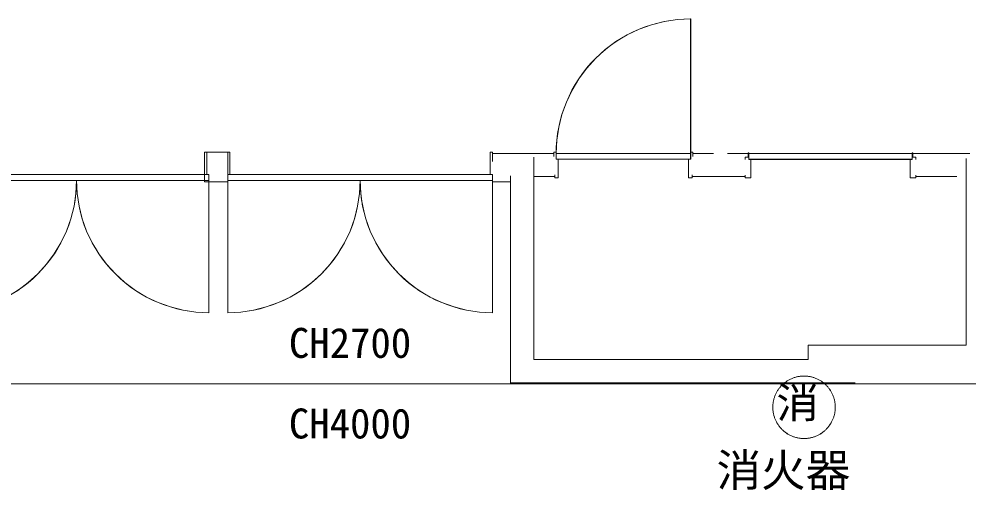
# Model space of a CAD drawing. Units: millimetres, scale not verified. Extents: x -26608 to 26608, y -19482 to 19482.
# Drawn here: x -20156 to -13596, y -10958 to -7700 of the extents above; entities that cross this region are included whole.
import ezdxf
from ezdxf.enums import TextEntityAlignment as Align

# ---------------------------------------------------------------- set-up
doc = ezdxf.new("R2010")
doc.units = ezdxf.units.MM
doc.header["$LTSCALE"] = 100
doc.layers.add('0-1___', color=7, linetype='Continuous', lineweight=18)
doc.layers.add('0-3_220418_3__________________', color=7, linetype='Continuous', lineweight=18)
doc.styles.add('ＭＳ ゴシック', font='')
doc.styles.get('ＭＳ ゴシック').set_extended_font_data('MS Gothic')

# ---------------------------------------------------------------- blocks, each defined once
blk = doc.blocks.new('____')
at = {"layer": '0-1___'}
for q in [(-18071, -8538.5), (-18231, -8744.5)]:
    blk.add_line((-18071, -8744.5), q, dxfattribs=at)
at = {"layer": '0-1___', "color": 5}
blk.add_line((-16116.5, -10140.5), (-20150.1, -10140.5), dxfattribs=at)
at = {"layer": '0-1___'}
blk.add_lwpolyline([(-18056, -8538.5), (-18231, -8538.5), (-18231, -8744.5)], dxfattribs=at)
at = {"layer": '0-1___', "color": 1}
for points in [[(-14257.7, -10170.6), (-14254.4, -10166.4), (-14251, -10162.4), (-14247.5, -10158.4), (-14243.9, -10154.5), (-14240.2, -10150.7), (-14236.4, -10147), (-14232.5, -10143.4), (-14228.5, -10139.9), (-14224.5, -10136.5), (-14220.3, -10133.2), (-14216.1, -10130), (-14211.8, -10126.8), (-14207.4, -10123.8), (-14203, -10121), (-14198.5, -10118.2), (-14193.9, -10115.5), (-14189.3, -10113), (-14184.6, -10110.5), (-14179.8, -10108.2), (-14175, -10106), (-14170.1, -10103.9), (-14165.2, -10101.9), (-14160.2, -10100.1), (-14155.2, -10098.3), (-14150.1, -10096.7), (-14145.1, -10095.3), (-14139.9, -10093.9), (-14134.8, -10092.7), (-14129.6, -10091.6), (-14124.4, -10090.6), (-14119.1, -10089.8), (-14113.9, -10089.1), (-14108.6, -10088.5), (-14103.3, -10088), (-14098, -10087.7), (-14092.7, -10087.5), (-14087.4, -10087.4), (-14082.1, -10087.5), (-14076.8, -10087.7)], [(-14076.8, -10087.7), (-14071.6, -10088), (-14066.3, -10088.5), (-14061, -10089.1), (-14055.7, -10089.8), (-14050.5, -10090.6), (-14045.3, -10091.6), (-14040.1, -10092.7), (-14035, -10093.9), (-14029.8, -10095.3), (-14024.7, -10096.7), (-14019.7, -10098.3), (-14014.7, -10100.1), (-14009.7, -10101.9), (-14004.8, -10103.9), (-13999.9, -10106), (-13995.1, -10108.2), (-13990.3, -10110.5), (-13985.6, -10113), (-13981, -10115.5), (-13976.4, -10118.2), (-13971.9, -10121), (-13967.4, -10123.8), (-13963.1, -10126.8), (-13958.8, -10130), (-13954.6, -10133.2), (-13950.4, -10136.5), (-13946.4, -10139.9), (-13942.4, -10143.4), (-13938.5, -10147), (-13934.7, -10150.7), (-13931, -10154.5), (-13927.4, -10158.4), (-13923.9, -10162.4), (-13920.5, -10166.4), (-13917.2, -10170.6), (-13914, -10174.8), (-13910.8, -10179.1), (-13907.8, -10183.4), (-13905, -10187.9)], [(-14294.1, -10366.1), (-14295.6, -10361.1), (-14297, -10355.9), (-14298.2, -10350.8), (-14299.3, -10345.6), (-14300.3, -10340.4), (-14301.1, -10335.1), (-14301.8, -10329.9), (-14302.4, -10324.6), (-14302.9, -10319.3), (-14303.2, -10314), (-14303.4, -10308.7), (-14303.4, -10303.4), (-14303.4, -10298.1), (-14303.2, -10292.8), (-14302.9, -10287.6), (-14302.4, -10282.3), (-14301.8, -10277), (-14301.1, -10271.8), (-14300.3, -10266.5), (-14299.3, -10261.3), (-14298.2, -10256.1), (-14297, -10251), (-14295.6, -10245.8), (-14294.1, -10240.7), (-14292.5, -10235.7), (-14290.8, -10230.7), (-14289, -10225.7), (-14287, -10220.8), (-14284.9, -10215.9), (-14282.7, -10211.1), (-14280.4, -10206.3), (-14277.9, -10201.6), (-14275.4, -10197), (-14272.7, -10192.4), (-14269.9, -10187.9), (-14267, -10183.4), (-14264, -10179.1), (-14260.9, -10174.8), (-14257.7, -10170.6)], [(-13905, -10187.9), (-13902.2, -10192.4), (-13899.5, -10197), (-13896.9, -10201.6), (-13894.5, -10206.3), (-13892.2, -10211.1), (-13890, -10215.9), (-13887.9, -10220.8), (-13885.9, -10225.7), (-13884.1, -10230.7), (-13882.3, -10235.7), (-13880.7, -10240.7), (-13879.3, -10245.8), (-13877.9, -10251), (-13876.7, -10256.1), (-13875.6, -10261.3), (-13874.6, -10266.5), (-13873.8, -10271.8), (-13873.1, -10277), (-13872.5, -10282.3), (-13872, -10287.6), (-13871.7, -10292.8), (-13871.5, -10298.1)], [(-13871.5, -10298.1), (-13871.4, -10303.4), (-13871.5, -10308.7), (-13871.7, -10314), (-13872, -10319.3), (-13872.5, -10324.6), (-13873.1, -10329.9), (-13873.8, -10335.1), (-13874.6, -10340.4), (-13875.6, -10345.6), (-13876.7, -10350.8), (-13877.9, -10355.9), (-13879.3, -10361.1), (-13880.7, -10366.1), (-13882.3, -10371.2), (-13884.1, -10376.2), (-13885.9, -10381.2), (-13887.9, -10386.1), (-13890, -10391), (-13892.2, -10395.8), (-13894.5, -10400.6), (-13896.9, -10405.3), (-13899.5, -10409.9), (-13902.2, -10414.5), (-13905, -10419), (-13907.8, -10423.4), (-13910.8, -10427.8), (-13914, -10432.1), (-13917.2, -10436.3), (-13920.5, -10440.5), (-13923.9, -10444.5), (-13927.4, -10448.5), (-13931, -10452.4), (-13934.7, -10456.2), (-13938.5, -10459.9), (-13942.4, -10463.5), (-13946.4, -10467), (-13950.4, -10470.4), (-13954.6, -10473.7), (-13958.8, -10476.9)], [(-14155.2, -10508.5), (-14160.2, -10506.8), (-14165.2, -10505), (-14170.1, -10503), (-14175, -10500.9), (-14179.8, -10498.7), (-14184.6, -10496.4), (-14189.3, -10493.9), (-14193.9, -10491.4), (-14198.5, -10488.7), (-14203, -10485.9), (-14207.4, -10483), (-14211.8, -10480), (-14216.1, -10476.9), (-14220.3, -10473.7), (-14224.5, -10470.4), (-14228.5, -10467), (-14232.5, -10463.5), (-14236.4, -10459.9), (-14240.2, -10456.2), (-14243.9, -10452.4), (-14247.5, -10448.5), (-14251, -10444.5), (-14254.4, -10440.5), (-14257.7, -10436.3), (-14260.9, -10432.1), (-14264, -10427.8), (-14267, -10423.4), (-14269.9, -10419), (-14272.7, -10414.5), (-14275.4, -10409.9), (-14277.9, -10405.3), (-14280.4, -10400.6), (-14282.7, -10395.8), (-14284.9, -10391), (-14287, -10386.1), (-14289, -10381.2), (-14290.8, -10376.2), (-14292.5, -10371.2), (-14294.1, -10366.1)], [(-13958.8, -10476.9), (-13963.1, -10480), (-13967.4, -10483), (-13971.9, -10485.9), (-13976.4, -10488.7), (-13981, -10491.4), (-13985.6, -10493.9), (-13990.3, -10496.4), (-13995.1, -10498.7), (-13999.9, -10500.9), (-14004.8, -10503), (-14009.7, -10505), (-14014.7, -10506.8), (-14019.7, -10508.5), (-14024.7, -10510.1), (-14029.8, -10511.6), (-14035, -10513), (-14040.1, -10514.2), (-14045.3, -10515.3), (-14050.5, -10516.3), (-14055.7, -10517.1), (-14061, -10517.8), (-14066.3, -10518.4), (-14071.6, -10518.9), (-14076.8, -10519.2), (-14082.1, -10519.4), (-14087.4, -10519.4), (-14092.7, -10519.4), (-14098, -10519.2), (-14103.3, -10518.9), (-14108.6, -10518.4), (-14113.9, -10517.8), (-14119.1, -10517.1), (-14124.4, -10516.3), (-14129.6, -10515.3), (-14134.8, -10514.2), (-14139.9, -10513), (-14145.1, -10511.6), (-14150.1, -10510.1), (-14155.2, -10508.5)]]:
    blk.add_lwpolyline(points, dxfattribs=at)
at = {"layer": '0-3_220418_3__________________'}
for p, q in [((-14871, -8548.5), (-14871, -7618.5)), ((-18216, -8694.5), (-18216, -8538.5)), ((-18056, -8694.5), (-18056, -8538.5)), ((-16256, -8694.5), (-16256, -8538.5)), ((-16241, -8538.5), (-16256, -8538.5)), ((-16241, -8604), (-16241, -8538.5)), ((-15816, -8548.5), (-16241, -8548.5)), ((-15955.5, -9973.5), (-15955.5, -8573.5)), ((-15801, -8538.5), (-15816, -8538.5)), ((-15816, -8570.5), (-15816, -8538.5)), ((-15801, -8588.5), (-15801, -8538.5)), ((-14871, -8588.5), (-15801, -8588.5)), ((-15786, -8718), (-15786, -8588.5)), ((-14886, -8718), (-14886, -8588.5)), ((-14871, -8588.5), (-14871, -8538.5)), ((-14856, -8538.5), (-14871, -8538.5)), ((-14856, -8570.5), (-14856, -8538.5)), ((-14713.1, -8548.5), (-14856, -8548.5)), ((-14473, -8548.5), (-14615.9, -8548.5)), ((-14494, -8589), (-14494, -8574)), ((-14473, -8574), (-14494, -8574)), ((-14473, -8574), (-14473, -8543.5)), ((-14469, -8543.5), (-14473, -8543.5)), ((-14469, -8543.5), (-14469, -8589)), ((-14469, -8548.5), (-14469, -8589)), ((-13339, -8548.5), (-14469, -8548.5)), ((-13339, -8589), (-14469, -8589)), ((-13354, -8589), (-13354, -8718)), ((-13339, -8589), (-13339, -8548.5)), ((-12940.2, -8548.5), (-13335, -8548.5)), ((-12966.5, -8583), (-12966.5, -8687.8)), ((-12966.5, -9873.5), (-12966.5, -8619)), ((-18201, -8694.5), (-18201, -8744.5)), ((-18201, -8734.5), (-18201, -8694.5)), ((-18071, -8694.5), (-18071, -8744.5)), ((-16241, -8694.5), (-16241, -8744.5)), ((-16241, -8734.5), (-16241, -8694.5)), ((-16116, -8704), (-16116, -8744.5)), ((-15811, -8708), (-15955.5, -8708)), ((-15811, -8695.5), (-15811, -8718)), ((-15786, -8718), (-15811, -8718)), ((-14861, -8718), (-14886, -8718)), ((-14861, -8695.5), (-14861, -8718)), ((-14494, -8708), (-14861, -8708)), ((-13314, -8718), (-13354, -8718)), ((-13314, -8718), (-13314, -8698)), ((-13030.6, -8708), (-13314, -8708)), ((-18201, -8734.5), (-20031, -8734.5)), ((-18201, -8734.5), (-18201, -9649.5)), ((-16241, -8734.5), (-18071, -8734.5)), ((-16241, -8734.5), (-16241, -9649.5)), ((-16116, -8744.5), (-16241, -8744.5)), ((-16116.5, -10134.5), (-16116.5, -8744.5)), ((-14059, -9973.5), (-15955.5, -9973.5)), ((-13732.9, -10134.5), (-16116.5, -10134.5)), ((-16116.5, -10134.5), (-16116.5, -10140.5)), ((-9655.5, -10140.5), (-16116.5, -10140.5))]:
    blk.add_line(p, q, dxfattribs=at)
for points in [[(-14871, -7618.5), (-14962.2, -7623), (-15052.5, -7636.4), (-15141, -7658.6), (-15226.9, -7689.3), (-15309.4, -7728.3), (-15387.7, -7775.3), (-15461, -7829.6), (-15528.7, -7890.9), (-15589.9, -7958.5), (-15644.3, -8031.8), (-15691.2, -8110.1), (-15730.3, -8192.6), (-15761, -8278.6), (-15783.2, -8367.1), (-15796.6, -8457.4), (-15801, -8548.5)], [(-14871, -8588.5), (-14871, -8548.5), (-15801, -8548.5), (-15801, -8588.5)], [(-14454, -8589), (-14454, -8718), (-14494, -8718), (-14494, -8698)], [(-13314, -8589), (-13314, -8574), (-13335, -8574), (-13335, -8543.5), (-13339, -8543.5), (-13339, -8589)], [(-18201, -8694.5), (-20031, -8694.5), (-20031, -8734.5)], [(-16241, -8694.5), (-18071, -8694.5), (-18071, -8734.5)], [(-20031, -9649.5), (-19941.4, -9645.1), (-19852.5, -9631.9), (-19765.4, -9610.1), (-19680.9, -9579.9), (-19599.7, -9541.5), (-19522.7, -9495.3), (-19450.6, -9441.8), (-19384, -9381.5), (-19323.7, -9315), (-19270.3, -9242.9), (-19224.1, -9165.9), (-19185.7, -9084.7), (-19155.4, -9000.1), (-19133.6, -8913), (-19120.5, -8824.2), (-19116, -8734.5)], [(-19116, -8734.5), (-19111.6, -8824.2), (-19098.5, -8913), (-19076.6, -9000.1), (-19046.4, -9084.7), (-19008, -9165.9), (-18961.8, -9242.9), (-18908.4, -9315), (-18848, -9381.5), (-18781.5, -9441.8), (-18709.4, -9495.3), (-18632.4, -9541.5), (-18551.2, -9579.9), (-18466.7, -9610.1), (-18379.6, -9631.9), (-18290.7, -9645.1), (-18201, -9649.5)], [(-18071, -8734.5), (-18071, -9649.5), (-17981.4, -9645.1), (-17892.5, -9631.9), (-17805.4, -9610.1), (-17720.9, -9579.9), (-17639.7, -9541.5), (-17562.7, -9495.3), (-17490.6, -9441.8), (-17424, -9381.5), (-17363.7, -9315), (-17310.3, -9242.9), (-17264.1, -9165.9), (-17225.7, -9084.7), (-17195.4, -9000.1), (-17173.6, -8913), (-17160.5, -8824.2), (-17156, -8734.5)], [(-17156, -8734.5), (-17151.6, -8824.2), (-17138.5, -8913), (-17116.6, -9000.1), (-17086.4, -9084.7), (-17048, -9165.9), (-17001.8, -9242.9), (-16948.4, -9315), (-16888, -9381.5), (-16821.5, -9441.8), (-16749.4, -9495.3), (-16672.4, -9541.5), (-16591.2, -9579.9), (-16506.7, -9610.1), (-16419.6, -9631.9), (-16330.7, -9645.1), (-16241, -9649.5)], [(-12966.5, -9873.5), (-14059, -9873.5), (-14059, -9973.5)]]:
    blk.add_lwpolyline(points, dxfattribs=at)

msp = doc.modelspace()

# ---------------------------------------------------------------- linework, layer by layer
at = {"layer": '0-1___', "color": 5}
msp.add_line((-20791.9, -10222.6), (-16758.4, -10222.6), dxfattribs=at)
at = {"layer": '0-1___'}
msp.add_lwpolyline([(-18872.9, -8620.6), (-18872.9, -8826.6), (-18712.9, -8826.6), (-18712.9, -8620.6)], close=True, dxfattribs=at)
at = {"layer": '0-1___', "color": 1}
for points in [[(-14896.2, -10248.5), (-14892.8, -10244.4), (-14889.3, -10240.4), (-14885.7, -10236.5), (-14882, -10232.8), (-14878.2, -10229), (-14874.3, -10225.4), (-14870.3, -10221.9), (-14866.3, -10218.5), (-14862.1, -10215.2), (-14857.9, -10212), (-14853.6, -10208.9), (-14849.3, -10205.9), (-14844.8, -10203), (-14840.3, -10200.2), (-14835.7, -10197.5), (-14831.1, -10195), (-14826.4, -10192.5), (-14821.6, -10190.2), (-14816.8, -10188), (-14811.9, -10185.9), (-14807, -10184), (-14802, -10182.1), (-14797, -10180.4), (-14792, -10178.8), (-14786.9, -10177.3), (-14781.7, -10176), (-14776.6, -10174.7), (-14771.4, -10173.6), (-14766.2, -10172.7), (-14760.9, -10171.8), (-14755.7, -10171.1), (-14750.4, -10170.5), (-14745.1, -10170.1), (-14739.9, -10169.7), (-14734.6, -10169.6), (-14729.3, -10169.5), (-14724, -10169.6), (-14718.7, -10169.7), (-14713.4, -10170.1)], [(-14713.4, -10170.1), (-14708.1, -10170.5), (-14702.8, -10171.1), (-14697.6, -10171.8), (-14692.3, -10172.7), (-14687.1, -10173.6), (-14681.9, -10174.7), (-14676.8, -10176), (-14671.6, -10177.3), (-14666.6, -10178.8), (-14661.5, -10180.4), (-14656.5, -10182.1), (-14651.5, -10184), (-14646.6, -10185.9), (-14641.7, -10188), (-14636.9, -10190.2), (-14632.1, -10192.5), (-14627.4, -10195), (-14622.8, -10197.5), (-14618.2, -10200.2), (-14613.7, -10203), (-14609.2, -10205.9), (-14604.9, -10208.9), (-14600.6, -10212), (-14596.4, -10215.2), (-14592.2, -10218.5), (-14588.2, -10221.9), (-14584.2, -10225.4), (-14580.3, -10229), (-14576.5, -10232.8), (-14572.8, -10236.5), (-14569.2, -10240.4), (-14565.7, -10244.4), (-14562.3, -10248.5), (-14559, -10252.6), (-14555.8, -10256.8), (-14552.7, -10261.1), (-14549.7, -10265.5), (-14546.8, -10269.9), (-14544, -10274.4)], [(-14937.4, -10443.1), (-14938.8, -10438), (-14940, -10432.8), (-14941.1, -10427.6), (-14942.1, -10422.4), (-14942.9, -10417.2), (-14943.6, -10411.9), (-14944.2, -10406.7), (-14944.7, -10401.4), (-14945, -10396.1), (-14945.2, -10390.8), (-14945.3, -10385.5), (-14945.2, -10380.2), (-14945, -10374.9), (-14944.7, -10369.6), (-14944.2, -10364.3), (-14943.6, -10359), (-14942.9, -10353.8), (-14942.1, -10348.6), (-14941.1, -10343.3), (-14940, -10338.2), (-14938.8, -10333), (-14937.4, -10327.9), (-14936, -10322.8), (-14934.4, -10317.7), (-14932.6, -10312.7), (-14930.8, -10307.7), (-14928.8, -10302.8), (-14926.7, -10298), (-14924.5, -10293.1), (-14922.2, -10288.4), (-14919.7, -10283.7), (-14917.2, -10279), (-14914.5, -10274.4), (-14911.7, -10269.9), (-14908.8, -10265.5), (-14905.9, -10261.1), (-14902.7, -10256.8), (-14899.5, -10252.6), (-14896.2, -10248.5)], [(-14544, -10274.4), (-14541.3, -10279), (-14538.8, -10283.7), (-14536.3, -10288.4), (-14534, -10293.1), (-14531.8, -10298), (-14529.7, -10302.8), (-14527.7, -10307.7), (-14525.9, -10312.7), (-14524.2, -10317.7), (-14522.6, -10322.8), (-14521.1, -10327.9), (-14519.7, -10333), (-14518.5, -10338.2), (-14517.4, -10343.3), (-14516.4, -10348.6), (-14515.6, -10353.8), (-14514.9, -10359), (-14514.3, -10364.3), (-14513.8, -10369.6), (-14513.5, -10374.9), (-14513.3, -10380.2), (-14513.3, -10385.5)], [(-14513.3, -10385.5), (-14513.3, -10390.8), (-14513.5, -10396.1), (-14513.8, -10401.4), (-14514.3, -10406.7), (-14514.9, -10411.9), (-14515.6, -10417.2), (-14516.4, -10422.4), (-14517.4, -10427.6), (-14518.5, -10432.8), (-14519.7, -10438), (-14521.1, -10443.1), (-14522.6, -10448.2), (-14524.2, -10453.2), (-14525.9, -10458.3), (-14527.7, -10463.2), (-14529.7, -10468.1), (-14531.8, -10473), (-14534, -10477.8), (-14536.3, -10482.6), (-14538.8, -10487.3), (-14541.3, -10492), (-14544, -10496.5), (-14546.8, -10501), (-14549.7, -10505.5), (-14552.7, -10509.9), (-14555.8, -10514.2), (-14559, -10518.4), (-14562.3, -10522.5), (-14565.7, -10526.6), (-14569.2, -10530.5), (-14572.8, -10534.4), (-14576.5, -10538.2), (-14580.3, -10541.9), (-14584.2, -10545.5), (-14588.2, -10549), (-14592.2, -10552.5), (-14596.4, -10555.8), (-14600.6, -10559), (-14604.9, -10562.1)], [(-14802, -10588.9), (-14807, -10587), (-14811.9, -10585), (-14816.8, -10583), (-14821.6, -10580.7), (-14826.4, -10578.4), (-14831.1, -10576), (-14835.7, -10573.4), (-14840.3, -10570.8), (-14844.8, -10568), (-14849.3, -10565.1), (-14853.6, -10562.1), (-14857.9, -10559), (-14862.1, -10555.8), (-14866.3, -10552.5), (-14870.3, -10549), (-14874.3, -10545.5), (-14878.2, -10541.9), (-14882, -10538.2), (-14885.7, -10534.4), (-14889.3, -10530.5), (-14892.8, -10526.6), (-14896.2, -10522.5), (-14899.5, -10518.4), (-14902.7, -10514.2), (-14905.9, -10509.9), (-14908.8, -10505.5), (-14911.7, -10501), (-14914.5, -10496.5), (-14917.2, -10492), (-14919.7, -10487.3), (-14922.2, -10482.6), (-14924.5, -10477.8), (-14926.7, -10473), (-14928.8, -10468.1), (-14930.8, -10463.2), (-14932.6, -10458.3), (-14934.4, -10453.2), (-14936, -10448.2), (-14937.4, -10443.1)], [(-14604.9, -10562.1), (-14609.2, -10565.1), (-14613.7, -10568), (-14618.2, -10570.8), (-14622.8, -10573.4), (-14627.4, -10576), (-14632.1, -10578.4), (-14636.9, -10580.7), (-14641.7, -10583), (-14646.6, -10585), (-14651.5, -10587), (-14656.5, -10588.9), (-14661.5, -10590.6), (-14666.6, -10592.2), (-14671.6, -10593.7), (-14676.8, -10595), (-14681.9, -10596.2), (-14687.1, -10597.3), (-14692.3, -10598.3), (-14697.6, -10599.1), (-14702.8, -10599.9), (-14708.1, -10600.4), (-14713.4, -10600.9), (-14718.7, -10601.2), (-14724, -10601.4), (-14729.3, -10601.5), (-14734.6, -10601.4), (-14739.9, -10601.2), (-14745.1, -10600.9), (-14750.4, -10600.4), (-14755.7, -10599.9), (-14760.9, -10599.1), (-14766.2, -10598.3), (-14771.4, -10597.3), (-14776.6, -10596.2), (-14781.7, -10595), (-14786.9, -10593.7), (-14792, -10592.2), (-14797, -10590.6), (-14802, -10588.9)]]:
    msp.add_lwpolyline(points, dxfattribs=at)
at = {"layer": '0-3_220418_3__________________'}
for p, q in [((-15512.9, -8630.6), (-15512.9, -7700.6)), ((-18857.9, -8776.6), (-18857.9, -8620.6)), ((-18737.9, -8620.6), (-18857.9, -8620.6)), ((-18737.9, -8620.6), (-18697.9, -8620.6)), ((-18697.9, -8776.6), (-18697.9, -8620.6)), ((-16897.9, -8776.6), (-16897.9, -8620.6)), ((-16882.9, -8620.6), (-16897.9, -8620.6)), ((-16882.9, -8686.1), (-16882.9, -8620.6)), ((-16457.9, -8630.6), (-16882.9, -8630.6)), ((-16597.4, -10055.6), (-16597.4, -8655.6)), ((-16457.9, -8620.6), (-16442.9, -8620.6)), ((-16457.9, -8652.6), (-16457.9, -8620.6)), ((-16442.9, -8670.6), (-16442.9, -8620.6)), ((-15512.9, -8670.6), (-15512.9, -8620.6)), ((-15497.9, -8620.6), (-15512.9, -8620.6)), ((-15497.9, -8652.6), (-15497.9, -8620.6)), ((-15497.9, -8630.6), (-15355, -8630.6)), ((-15257.8, -8630.6), (-15114.9, -8630.6)), ((-13976.9, -8630.6), (-13582.1, -8630.6)), ((-16442.9, -8670.6), (-16427.9, -8670.6)), ((-16427.9, -8800.1), (-16427.9, -8670.6)), ((-15512.9, -8670.6), (-15527.9, -8670.6)), ((-15527.9, -8800.1), (-15527.9, -8670.6)), ((-13608.4, -8665.1), (-13608.4, -8769.8)), ((-13608.4, -9955.6), (-13608.4, -8701.1)), ((-18842.9, -8776.6), (-18857.9, -8776.6)), ((-18842.9, -8776.6), (-18842.9, -8826.6)), ((-18842.9, -8816.6), (-18842.9, -8776.6)), ((-18712.9, -8776.6), (-18712.9, -8826.6)), ((-18712.9, -8776.6), (-18697.9, -8776.6)), ((-16882.9, -8776.6), (-16897.9, -8776.6)), ((-16882.9, -8776.6), (-16882.9, -8826.6)), ((-16757.9, -8786.1), (-16757.9, -8826.6)), ((-16597.4, -8790.1), (-16452.9, -8790.1)), ((-16452.9, -8777.6), (-16452.9, -8800.1)), ((-15502.9, -8777.6), (-15502.9, -8800.1)), ((-15502.9, -8790.1), (-15135.9, -8790.1)), ((-13955.9, -8790.1), (-13672.5, -8790.1)), ((-18842.9, -8816.6), (-18842.9, -9731.6)), ((-18737.9, -8826.6), (-18842.9, -8826.6)), ((-18737.9, -8826.6), (-18712.9, -8826.6)), ((-18712.9, -8816.6), (-18712.9, -9731.6)), ((-16882.9, -8816.6), (-16882.9, -9731.6)), ((-16757.9, -8826.6), (-16882.9, -8826.6)), ((-16758.4, -10216.6), (-16758.4, -8826.6)), ((-16452.9, -8800.1), (-16427.9, -8800.1)), ((-15502.9, -8800.1), (-15527.9, -8800.1)), ((-14700.9, -10055.6), (-16597.4, -10055.6)), ((-14374.7, -10216.6), (-16758.4, -10216.6)), ((-16758.4, -10216.6), (-16758.4, -10222.6)), ((-14374.7, -10222.6), (-16758.4, -10222.6)), ((-10297.4, -10222.6), (-14412.9, -10222.6))]:
    msp.add_line(p, q, dxfattribs=at)
for points in [[(-16442.9, -8670.6), (-15512.9, -8670.6), (-15512.9, -8630.6), (-16442.9, -8630.6)], [(-15110.9, -8630.6), (-15110.9, -8671.1), (-13980.9, -8671.1), (-13980.9, -8630.6)], [(-16882.9, -8776.6), (-18712.9, -8776.6), (-18712.9, -8816.6), (-16882.9, -8816.6)]]:
    msp.add_lwpolyline(points, close=True, dxfattribs=at)
for points in [[(-15135.9, -8671.1), (-15135.9, -8656.1), (-15114.9, -8656.1), (-15114.9, -8625.6), (-15110.9, -8625.6), (-15110.9, -8671.1), (-15095.9, -8671.1), (-15095.9, -8800.1), (-15135.9, -8800.1), (-15135.9, -8780.1)], [(-13955.9, -8671.1), (-13955.9, -8656.1), (-13976.9, -8656.1), (-13976.9, -8625.6), (-13980.9, -8625.6), (-13980.9, -8671.1), (-13995.9, -8671.1), (-13995.9, -8800.1), (-13955.9, -8800.1), (-13955.9, -8780.1)], [(-18842.9, -8776.6), (-20672.9, -8776.6), (-20672.9, -8816.6), (-18842.9, -8816.6)], [(-13608.4, -9955.6), (-14700.9, -9955.6), (-14700.9, -10055.6)]]:
    msp.add_lwpolyline(points, dxfattribs=at)
for centre, radius, start, end in [((-15512.9, -8630.6), 930, 90, 135), ((-15512.9, -8630.6), 930, 135, 180), ((-20672.9, -8816.6), 915, 315, 0), ((-18842.9, -8816.6), 915, 180, 225), ((-18712.9, -8816.6), 915, 315, 0), ((-16882.9, -8816.6), 915, 180, 225), ((-20672.9, -8816.6), 915, 270, 315), ((-18842.9, -8816.6), 915, 225, 270), ((-18712.9, -8816.6), 915, 270, 315), ((-16882.9, -8816.6), 915, 225, 270)]:
    msp.add_arc(centre, radius, start, end, dxfattribs=at)

# ---------------------------------------------------------------- block references
at = {"layer": '0-1___'}
msp.add_blockref('____', (-641.8, -82), dxfattribs=at)

# ---------------------------------------------------------------- texts
at = {"layer": '0-1___', "style": 'ＭＳ ゴシック'}
for s, height, p in [('CH2700', 207.2, (-18290.5, -10106.1)), ('消', 214.2, (-14919.8, -10524.3)), ('CH4000', 207.2, (-18290.5, -10663.4)), ('消火器', 225.9, (-15333.9, -11000.2))]:
    msp.add_text(s, height=height, dxfattribs=at).set_placement(p, align=Align.BOTTOM_LEFT)

doc.saveas('drawing.dxf')
